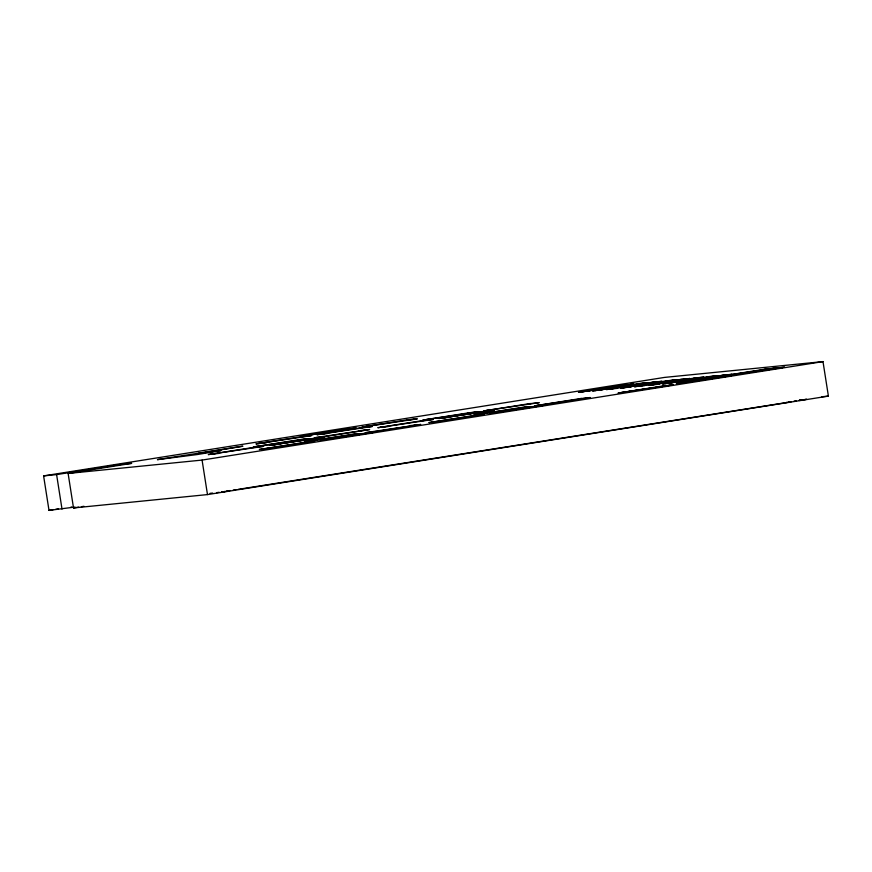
<?xml version="1.0" encoding="UTF-8"?>
<svg xmlns="http://www.w3.org/2000/svg" width="872" height="872" viewBox="0 0 872 872"><rect width="100%" height="100%" fill="white"/><g stroke="black" fill="none" stroke-linecap="round" stroke-linejoin="round"><path stroke-width="1.31" d="M786.261 402.45L786.817 402.428M70.97 507.101L71.537 507.057M788.484 402.036L790.533 401.676M216.714 492.669L219.145 492.277M222.011 491.95L225.15 491.448M799.439 400.368L801.433 400.052M804.246 399.692L806.611 399.289L804.671 399.55M794.087 401.098L796.071 400.771M43.6 475.894L664.519 377.413L822.994 361.608L828.4 396.106L207.482 494.588L73.51 507.951L68.114 473.452L131.683 463.37L120.183 464.514L56.604 474.597L43.6 475.894L49.006 510.393L75.046 507.035M254.907 447.205L208.288 454.595L263.715 446.322L253.185 447.5M530.405 403.507L483.786 410.908L539.212 402.635L528.683 403.812M323.054 436.916L369.673 429.525L314.247 437.798L324.766 436.621M305.93 442.115L259.311 449.505L314.738 441.232L304.219 442.409M581.428 398.417L534.808 405.818L590.235 397.545L579.706 398.722M765.91 369.041L719.291 376.442L774.718 368.169M374.077 431.825L420.696 424.435L365.27 432.708L375.799 431.531M664.66 385.686L618.041 393.087L673.467 384.814L662.949 385.991M722.943 376.442L676.323 383.844L731.75 375.57L721.22 376.748M775.917 368.049L729.297 375.44L784.724 367.167L764.199 369.336M670.949 385.184L620.559 392.705M729.221 375.941L678.841 383.462M782.206 367.537L731.815 375.058M68.114 473.452L202.075 460.078L822.994 361.608M49.006 510.393L53.039 509.76M55.721 509.335L58.413 508.91M73.51 507.951L78.731 507.123M81.336 506.708L83.952 506.294M799.308 400.259L802.676 399.725M803.177 399.867L799.079 400.488M226.884 491.056L230.175 490.544M233.238 490.086L235.92 489.683M227.254 491.132L229.129 490.882L221.553 492.091M788.114 402.265L791.013 401.85L238.132 489.366M623.36 385.261L631.361 384.465L580.97 391.986M637.367 383.865L645.367 383.07M651.373 382.47L659.374 381.663M665.38 381.064L673.38 380.268M679.386 379.669L687.387 378.873M693.393 378.274L701.393 377.478M707.399 376.878L715.4 376.083M721.406 375.483L729.406 374.677M721.809 376.061L729.82 375.265M594.977 390.591L602.988 389.784M608.983 389.185L616.995 388.389M622.99 387.789L631.001 386.994M636.996 386.394L645.008 385.598M651.003 384.999L659.014 384.192M665.009 383.593L673.021 382.797M679.016 382.198L687.027 381.402M486.303 410.527L494.304 409.731M537.326 405.436L545.327 404.641M467.697 413.012L475.709 412.205M491.71 410.614L441.33 418.135L449.331 417.339M518.72 407.922L526.732 407.115M534.732 406.319L542.733 405.524L492.353 413.045M406.788 420.021L414.789 419.225M425.318 419.726L433.319 418.931M476.341 414.636L484.342 413.84M422.724 420.609L430.724 419.814M473.747 415.519L481.758 414.723M364.398 426.746L372.409 425.95M353.803 428.425L303.423 435.946L311.424 435.15M361.815 427.629L369.815 426.822M380.345 427.335L388.345 426.539M431.368 422.244L439.368 421.449M319.425 434.343L327.425 433.548M359.155 430.692L367.156 429.896M410.178 425.601L418.178 424.806M300.829 436.828L308.83 436.033M258.439 443.554L266.451 442.747M298.17 439.902L306.17 439.096M322.182 437.504L271.792 445.025L279.792 444.23M349.192 434.812L357.193 434.005M365.194 433.21L373.205 432.414L322.814 439.935M255.779 446.617L263.791 445.821M306.802 441.526L314.814 440.731M210.806 454.225L218.807 453.429M261.829 449.135L269.84 448.339M821.631 396.782L828.4 396.106M209.989 493.334L212.681 493.072M202.075 460.078L207.482 494.588M56.604 474.597L62.01 509.095M157.505 459.631L197.301 454.541L220.834 450.595L198.391 453.451L242.907 446.202L157.505 459.631M347.525 428.926L300.895 436.316L356.321 428.043L347.525 428.926M625.071 384.966L578.452 392.356L633.879 384.083L625.071 384.966M302.54 436.534L255.921 443.924L311.348 435.651L302.54 436.534M408.499 419.726L361.88 427.117L417.307 418.843L408.499 419.726M639.078 383.571L592.459 390.961L647.885 382.688L639.078 383.571M363.526 427.335L316.907 434.725L372.333 426.452L363.526 427.335M653.084 382.165L606.465 389.566L661.892 381.293L653.084 382.165M667.091 380.77L620.472 388.171L675.898 379.898L667.091 380.77M299.881 439.597L253.262 446.998L308.688 438.725L299.881 439.597M469.419 412.718L422.8 420.108L478.227 411.835L469.419 412.718M681.097 379.375L634.478 386.765L689.905 378.492L681.097 379.375M424.446 420.315L377.827 427.716L433.253 419.443L424.446 420.315M315.893 438.006L269.274 445.396L324.7 437.123L315.893 438.006M485.432 411.115L438.801 418.506L494.228 410.232L485.432 411.115M695.104 377.979L648.485 385.37L703.911 377.096L695.104 377.979M709.11 376.584L662.491 383.974L717.918 375.701L709.11 376.584M723.117 375.178L676.498 382.579L731.924 374.306L723.117 375.178M350.915 434.507L304.284 441.908L359.711 433.635L350.915 434.507M520.442 407.627L473.823 415.018L529.25 406.744L520.442 407.627M475.469 415.225L428.85 422.626L484.276 414.353L475.469 415.225M366.916 432.915L320.297 440.305L375.723 432.032L366.916 432.915M536.454 406.025L489.835 413.415L545.262 405.142L536.454 406.025"/></g></svg>
